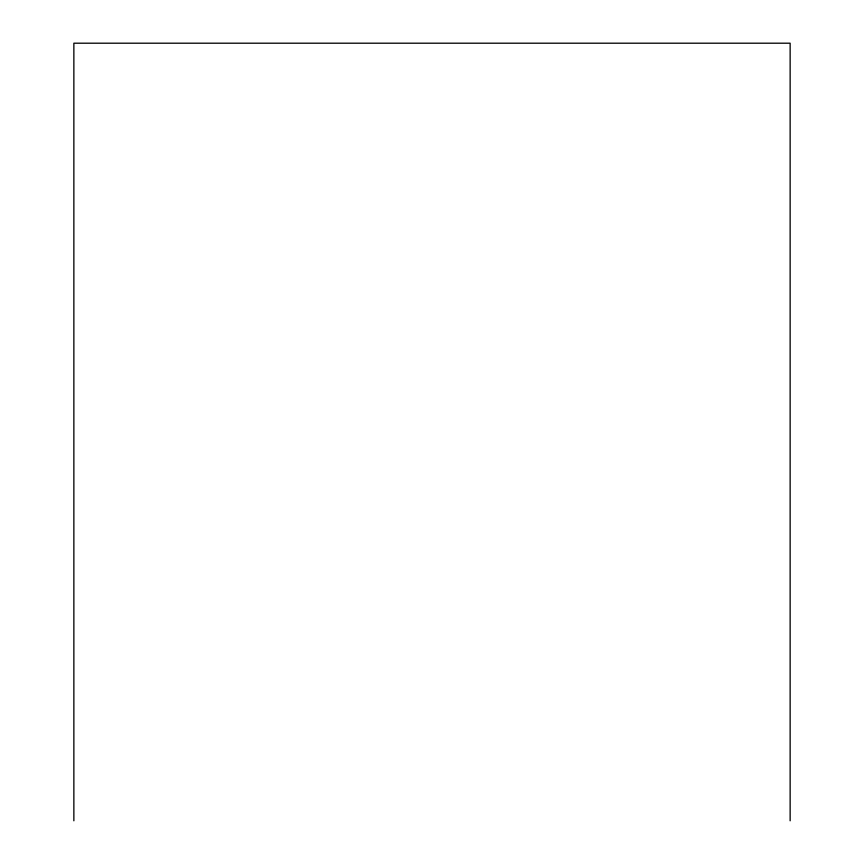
<?xml version="1.0" encoding="UTF-8"?>
<svg xmlns="http://www.w3.org/2000/svg" width="864" height="864" viewBox="0 0 864 864"><rect width="100%" height="100%" fill="white"/><g stroke="black" fill="none" stroke-linecap="round" stroke-linejoin="round"><path stroke-width="1.3" d="M790.139 820.8L790.139 43.2L73.861 43.2L73.861 820.8"/></g></svg>
